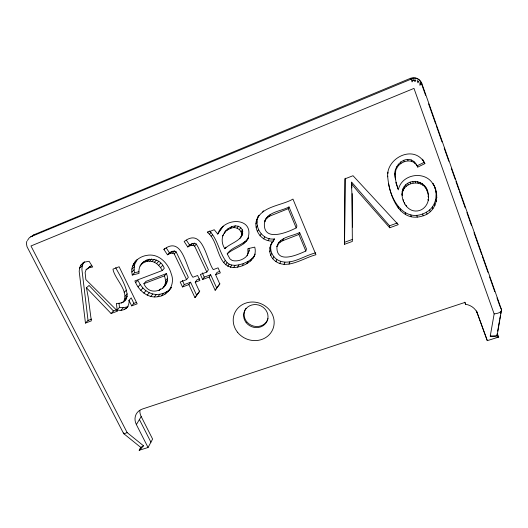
<?xml version="1.0" encoding="UTF-8"?>
<svg xmlns="http://www.w3.org/2000/svg" width="528" height="528" viewBox="0 0 528 528"><rect width="100%" height="100%" fill="white"/><g stroke="black" fill="none" stroke-linecap="round" stroke-linejoin="round"><path stroke-width="0.79" d="M351.443 183.698L351.952 194.403L352.354 241.435L344.546 244.292L344.942 178.86L353.014 175.718L398.29 224.638L389.737 227.766L358.261 191.994L351.443 183.698L351.648 182.173L389.552 225.812L389.737 227.766M344.546 244.292L345.2 178.2M240.966 237.019C243.989 230.848 235.825 225.298 230.366 228.578C221.608 231.271 220.018 241.831 224.902 248.701C230.333 242.708 244.88 240.26 242.339 229.852C238.3 222.295 227.555 226.921 224.268 232.927M257.789 217.074L258.905 215.272C252.938 225.793 262.033 240.768 274.454 238.933L273.504 240.959C262.284 242.51 253.394 230.591 256.509 220.136C262.324 205.973 281.444 205.768 292.961 199.089L315.949 254.753C303.026 257.888 284.724 271.979 272.818 258.819C268.884 254.166 268.943 247.46 272.012 242.385L269.821 248.127M315.718 252.872C303.514 255.578 289.423 267.3 276.844 259.492C272.646 256.436 269.999 251.282 270.805 246.041M131.848 271.986C130.97 263.38 138.554 256.687 146.533 255.44C158.453 252.866 168.366 263.274 171.277 273.959C175.316 283.826 168.623 295.588 157.918 296.723C147.437 298.518 138.428 290.176 134.897 280.955L162.32 270.501L164.281 268.27C159.245 253.915 137.023 257.71 139.036 273.412L132.244 275.055L131.848 271.986L134.079 269.762L134.719 264.244L137.267 259.532L135.056 261.67M163.951 286.829C166.188 283.549 165.673 279.451 164.452 275.893L166.386 273.616C172.874 287.727 150.302 299.204 143.893 283.681L146.005 281.358L166.386 273.616M276.929 246.583C276.012 264.594 297.297 254.859 305.824 251.044L306.464 248.919L299.627 232.472C292.083 236.537 279.596 236.617 276.929 246.583L277.847 244.51L277.768 245.764M401.993 193.882C402.646 176.458 427.383 177.962 428.307 194.753C429.818 201.835 425.106 209.88 417.701 210.916C408.197 212.362 401.986 202.33 401.993 193.882L402.303 195.532C401.458 181.48 423.938 178.028 427.456 191.697M490.241 336.138L495.812 335.735L496.855 335.148L497.244 333.505L498.729 337.049L490.241 336.138L494.142 313.929L413.985 88.394L30.967 245.975L127.156 432.59L143.471 445.777L141.141 447.711L123.968 433.838L123.677 432.881M83.899 262.192L80.573 265.472L79.556 268.118L79.2 271.491L85.457 323.07L91.337 320.879L88.183 297.053L86.44 287.786L89.047 285.45L113.467 310.979L117.031 309.646M84.539 261.835L83.259 263.32L82.249 265.947L81.886 269.293L88.031 320.456L85.457 323.07M128.971 300.333L131.683 305.87L133.874 303.369L131.195 297.871L128.971 300.333C130.053 307.197 123.532 311.975 117.163 309.903L116.411 303.409C138.732 303.521 119.467 275.603 115.724 267.656M395.109 173.408L395.551 179.236C390.251 164.941 410.329 149.939 417.78 167.086L424.882 163.621L422.446 159.225L424.882 163.621M395.353 174.86C394.02 162.895 412.157 154.79 417.78 167.086M388.615 183.77C391.519 201.703 405.695 223.885 426.439 212.19C436.524 206.659 438.761 192.859 432.894 183.454C440.378 194.495 436.715 211.669 423.179 215.8C399.161 223.997 388.885 194.251 387.671 176.088M387.783 173.752L387.988 172.181M387.743 176.788C385.909 159.146 411.404 145.101 422.981 160.552M497.673 331.122L499.514 320.8M499.798 319.216L500.511 315.242M500.795 313.652L501.079 312.068M497.336 334.382L501.501 309.685L421.852 83.549L421.212 82.903M264.587 221.397C261.631 242.603 286.163 233.072 296.195 227.905L296.934 225.991L289.021 206.943C281.028 211.319 268.336 211.556 264.587 221.397L266.627 217.661M265.142 221.793L265.63 219.549M26.842 241.256L26.4 243.619L27.027 246.708L123.618 433.528M227.205 253.869C233.864 247.962 244.273 246.253 248.563 237.851C243.329 245.434 232.3 246.286 227.205 253.869L229.924 258.845L232.313 260.555C237.567 261.769 243.5 259.809 247.031 255.737L249.176 250.628L249.071 248.226M249.176 250.628L247.031 255.737M123.235 302.075C129.934 291.542 114.418 278.903 112.979 269.135L119.11 266.752L137.168 303.831L131.683 305.87M289.027 264.125L289.819 261.895M305.824 251.044L298.914 234.445L299.627 232.472M86.11 269.742L91.582 265.597L86.11 269.742L85.12 272.474L85.859 279.609L117.566 311.124L111.104 313.526L86.44 287.786M284.051 264.528L284.896 262.297M279.761 263.71L280.645 261.485M275.926 261.703L276.844 259.492M278.909 242.24L278.005 244.292L279.998 242.286L282.619 240.748L283.483 238.722M272.818 258.819L273.768 256.641M279.998 242.286L280.883 240.247M270.712 255.38L271.682 253.235M269.749 251.836L270.725 249.718M265.591 219.49L269.214 216.328L288.196 208.685L289.021 206.943M208.151 231.442L207.359 232.406C219.278 240.913 216.421 266.462 233.653 267.59C244.154 267.148 258.192 259.545 254.753 247.117L247.817 248.701L247.988 252.747M253.222 258.139L255.255 254.074M143.471 445.777L139.194 450.285L141.2 447.031L139.194 450.285L148.064 447.493L152.605 439.058L141.2 416.546A13.517 11.616 28 0 1 139.887 410.342M247.361 239.857C256.39 217.226 223.905 215.965 217.741 234.076L214.249 229.72L207.359 232.406M268.217 240.669L269.221 238.649M263.663 238.913L264.706 236.914M250.549 261.07L251.711 258.885L254.357 255.974M246.853 263.637L248.048 261.433L251.711 258.885M260 235.851L261.076 233.878M140.448 448.972L140.956 447.539M141.332 448.034L141.649 447.46M242.266 265.742L243.494 263.518L248.048 261.433M269.214 216.328L270.211 214.526M267.122 217.84L268.145 216.025M224.334 233.369L225.687 230.993M237.613 267.135L238.887 264.898L243.494 263.518M257.4 231.634L258.509 229.7M501.6 310.563C500.201 313.17 496.756 313.46 494.142 313.929M233.653 267.59L234.967 265.36L238.887 264.898M223.225 226.215L217.741 234.076M256.205 227.746L257.321 225.852M27.41 240.484L29.33 237.745L34.419 234.564L410.461 78.309A8.692 8.21 -51.2 0 1 420.941 82.229M230.38 267.287L231.719 265.056L234.967 265.36M245.639 241.989L246.853 239.969M148.064 447.493L136.376 424.591L141.2 416.546M255.941 223.806L257.063 221.945M262.713 211.952L263.419 210.778M243.5 243.877L244.728 241.837M216.619 287.833L210.665 274.745L209.134 277.055L215.153 290.255L219.866 283.536M256.509 220.136L257.624 218.308M227.792 266.376L229.159 264.152L231.719 265.056M225.667 264.851L227.053 262.64C219.226 253.374 218.17 239.573 209.451 230.954M241.54 235.33L242.794 233.369M239.851 238.517L242.227 235.046M223.766 262.7L225.172 260.509M215.153 290.255L219.826 284.064L215.569 274.659L217.041 272.369L219.74 271.366M241.573 233.548L242.834 231.601M241.078 231.785L242.339 229.852M196.601 295.178L190.595 282.229L188.885 284.585L194.957 297.647L199.769 290.935M239.494 229.515L240.768 227.601M224.902 248.701L225.958 247.15M215.569 274.659L220.334 272.884L218.057 267.841L213.292 269.63C206.356 260.35 203.141 226.921 184.16 241.52L187.763 246.972L189.512 244.933L192.212 243.586L194.621 243.21L196.304 244.048L198.277 247.5L208.402 269.775L206.851 272.039L200.369 274.461L202.66 279.464L204.25 277.141L210.665 274.745M237.085 228.076L238.385 226.182M194.957 297.647L199.518 291.535L195.221 282.229L196.878 279.886L199.531 278.896M233.996 227.7L235.323 225.806M273.233 240.662L274.454 238.933M271.042 244.438L273.504 240.959M230.366 228.578L231.733 226.684M226.915 230.413L228.307 228.499M222.565 235.924L223.522 234.617M164.861 248.384L163.878 249.414L167.488 254.806L169.415 252.707L172.069 251.381L174.451 251.011L176.121 251.849L188.318 277.306L186.582 279.622L180.2 282.011L182.51 286.961L184.272 284.585L190.595 282.229M220.156 229.984L221.615 228.076M211.141 236.478L212.678 234.524M167.878 291.865L171.494 287.305M170.049 289.153L171.455 287.364M165.053 294.056L166.967 291.634L169.772 289.463M161.581 295.733L163.522 293.297L166.967 291.634M209.431 234.313L210.989 232.373M157.918 296.723L159.892 294.281L163.522 293.297M162.657 288.38L165.878 284.46M164.901 284.968L166.822 282.619M154.301 296.954L156.308 294.512L159.892 294.281M159.047 290.591L160.525 288.796M165.455 282.889L167.376 280.559M144.197 261.466L140.039 266.046M165.568 280.685L167.488 278.368M206.851 272.039L194.621 246.081L196.304 244.048M150.724 296.426L152.764 293.99L156.308 294.512M187.763 246.972L190.483 245.619L192.918 245.236L194.621 243.21M190.483 245.619L192.212 243.586M147.18 295.152L149.252 292.73L152.764 293.99M143.821 293.132L145.919 290.723L149.252 292.73M126.218 308.51L128.007 306.497M186.582 279.622L174.26 253.942L176.121 251.849M140.785 290.38L142.91 287.998L140.23 284.533L137.861 280.335L135.683 282.652M124.337 309.573L127.835 306.346M162.32 270.501L160.591 267.696L162.565 265.492M121.018 310.22L123.301 307.692L126.595 307.045M167.488 254.806L170.168 253.473L172.57 253.097L174.451 251.011M170.168 253.473L172.069 251.381M160.591 267.696L158.677 265.393L160.677 263.208M138.072 286.889L140.23 284.533M117.163 309.903L119.48 307.375L119.018 303.349M124.469 300.531L126.733 298.076M121.499 303.085L122.417 302.095M111.104 313.526L113.467 310.979M125.11 298.558L127.373 296.116M142.052 263.624C146.236 260.311 152.361 260.423 156.598 263.578L158.611 261.406M125.063 296.281L127.327 293.858M154.341 262.264L156.374 260.106M124.12 292.512L126.397 290.123M151.998 261.446L154.057 259.294M149.662 261.116L151.741 258.971M147.338 261.274L149.437 259.129M145.015 261.928L147.14 259.776M132.244 275.055L134.468 272.798L138.956 271.715M131.927 269.108L134.158 266.904M132.488 266.422L134.719 264.244M133.531 263.927L135.755 261.769M88.737 267.551L89.872 266.482M79.556 268.118L82.249 265.947M80.573 265.472L83.259 263.32M163.403 286.737L164.597 286.004M82.295 263.472L84.797 262.046L89.08 261.281L92.71 266.977L88.975 267.775M127.156 432.59L123.968 433.838M163.878 249.414C182.622 235.013 185.942 268.184 192.925 277.253L197.624 275.491L199.914 280.48L195.221 282.229M421.852 83.549A8.804 8.316 -51 0 0 413.14 78.296L411.18 79.345L410.461 78.309M417.305 165.7L424.334 162.268M282.619 240.748L298.914 234.445M30.683 236.801L413.14 78.296M143.893 283.681L164.452 275.893M88.031 320.456L91.674 319.097M133.874 303.369L136.6 302.353M182.51 286.961L188.885 284.585M202.66 279.464L209.134 277.055M344.81 242.207L352.539 239.375M389.552 225.812L397.247 222.994M476.428 310.893L487.298 340.652L498.729 337.049L496.855 335.148M119.48 307.375L123.301 307.692M172.57 253.097L174.26 253.942M192.918 245.236L194.621 246.081M227.053 262.64L229.159 264.152M156.598 263.578L158.677 265.393M142.91 287.998L145.919 290.723M433.528 185.018C426.122 170.003 401.518 173.593 398.297 189.882L396.343 183.929L395.3 177.745M166.294 248.028L169.415 252.707M186.391 240.2L189.512 244.933M139.412 419.522L150.922 442.18M500.293 307.105L501.501 309.685M182.312 280.381L184.272 284.585M202.303 272.89L204.25 277.141M288.196 208.685L296.195 227.905M434.696 187.42L435.356 189.024M435.871 191.756L436.537 193.4M436.201 195.901L436.867 197.591M435.692 199.861L436.352 201.584M476.705 311.454L487.298 340.652M434.339 203.636L434.986 205.392M477.523 313.625A15.959 14.388 -8.3 0 0 465.584 304.273L464.911 302.432L142.454 409.015A13.801 11.801 28 0 0 136.376 424.591M421.489 83.681L425.588 95.324M428.597 103.864L435.712 124.047M436.253 125.598L442.002 141.9M444.187 148.111L448.84 161.304M451.301 168.287L455.129 179.157M455.948 181.487L458.957 190.021M459.505 191.578L465.247 207.874M466.891 212.533L471.544 225.727M474.005 232.716L481.661 254.45M482.209 256.001L487.951 272.303M489.595 276.962L494.789 291.707M496.98 297.917L499.99 306.458M428.307 194.753L426.888 190.073M425.7 187.506L426.268 189.11M432.287 207.035L432.907 208.824M427.997 196.007L428.578 197.69M464.851 302.168L465.584 304.273M424.175 185.368L424.717 186.945M427.891 199.366L428.281 200.501M422.294 183.652L422.822 185.216M414.414 161.971L414.863 163.317M429.653 209.88L430.247 211.695M420.077 182.365L420.578 183.909M411.18 159.911L411.596 161.238M417.655 181.54L418.136 183.084M426.439 212.19L427.007 214.025M397.221 186.133L396.086 182.384L396.343 183.929M415.193 181.236L415.648 182.774M407.616 159.39L407.992 160.71M422.657 213.952L423.179 215.8M412.685 181.441L413.114 182.978M410.137 182.16L410.54 183.704M403.729 160.261L404.065 161.588M416.757 215.259L417.219 217.12M407.748 183.315L408.124 184.866M400.627 161.898L400.937 163.244M405.748 184.813L406.105 186.377M410.83 214.896L411.233 216.751M404.151 186.655L404.488 188.239M398.244 164.135L398.528 165.502M402.937 188.833L403.267 190.443M406.177 205.306L406.415 206.481M404.474 202.402L404.811 204.138M402.197 191.275L402.514 192.898M403.187 199.604L403.517 201.313M405.22 212.85L405.57 214.685M396.554 166.828L396.812 168.221M395.518 169.844L395.769 171.263M397.452 186.879L397.716 188.463M400.303 209.101L400.594 210.896M398.046 206.428L398.317 208.197M134.079 269.762L134.468 272.798M351.648 182.173L351.919 187.882M352.156 193.598L352.44 227.113M32.201 236.221A7.339 6.369 47.4 0 1 34.419 234.564M268.013 318.562A12.302 11.352 22.4 0 1 251.361 325.294A12.302 11.352 22.4 0 1 246.002 308.299M420.077 82.823L419.806 85.232L421.034 84.434L420.077 82.823M415.338 80.051L415.153 81.655L413.437 79.999L411.55 80.375L412.058 81.913L413.437 79.999L415.338 80.051M418.757 81.503L417.945 82.843L417.146 80.566L418.757 81.503M246.18 322.641A12.349 11.385 22.4 0 0 267.128 321.024A12.349 11.385 22.4 0 0 254.133 304.597A12.349 11.385 22.4 0 0 246.18 322.641M237.494 332.204A20.717 19.048 22.4 0 0 272.646 329.663A20.717 19.048 22.4 0 0 250.925 302.069A20.717 19.048 22.4 0 0 237.494 332.204"/></g></svg>
